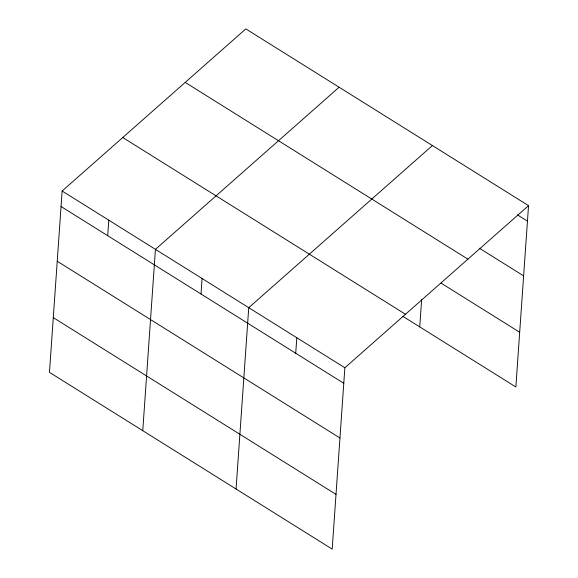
<?xml version="1.0" encoding="UTF-8"?>
<svg xmlns="http://www.w3.org/2000/svg" width="578" height="578" viewBox="0 0 578 578"><rect width="100%" height="100%" fill="white"/><g stroke="black" fill="none" stroke-linecap="round" stroke-linejoin="round"><path stroke-width="0.87" d="M62.142 191.022L49.462 372.348L332.184 549.1L344.864 367.774L528.538 205.652L245.816 28.9L62.142 191.022L344.864 367.774M107.703 235.694L108.787 220.182M142.759 430.675L155.439 249.349L339.113 87.227M201.007 294.021L202.09 278.509M236.062 489.002L248.742 307.677L432.416 145.555M295.719 353.237L296.803 337.725M419.736 326.881L421.644 299.527M528.538 205.652L515.858 386.978L402.909 316.368M517.534 214.958L527.454 221.164M479.379 248.222L523.632 275.879M185.198 82.401L467.927 259.154M441.108 283.133L519.687 332.263M122.753 137.521L405.481 314.273M61.058 206.527L343.78 383.279M57.229 261.249L339.958 438.001M53.284 317.625L336.013 494.378"/></g></svg>
